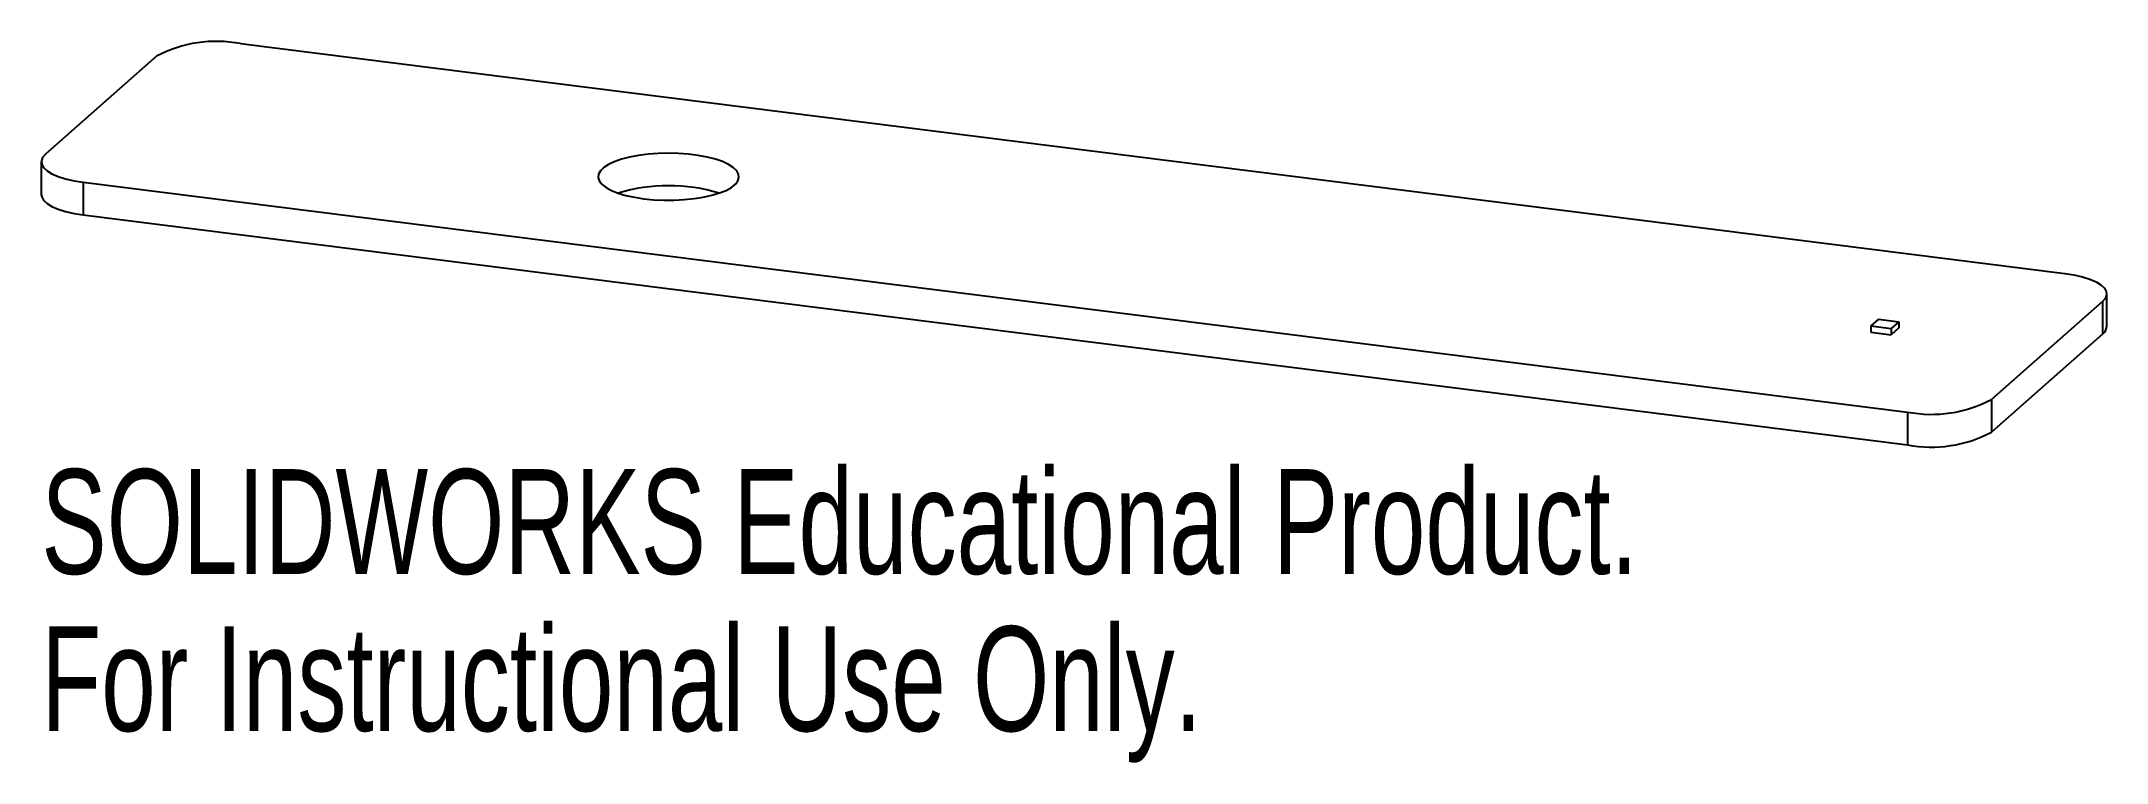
# Paper-space layout '_Dimetric' of a CAD drawing. Header units: millimetres. Extents: x -47.7 to 47.7, y -23.2 to 10.1.
import ezdxf

# ---------------------------------------------------------------- set-up
doc = ezdxf.new("R2010")
doc.units = ezdxf.units.MM
doc.styles.add('SLDTEXTSTYLE0', font='TXT', dxfattribs={"width": 0.7})

psp = doc.layouts.new('_Dimetric')

# ---------------------------------------------------------------- linework, layer by layer
at = {"color": 7, "linetype": 'Continuous', "lineweight": 25}
for p, q in [((-38.47, 10.008), (45.718, -0.599)), ((-42.337, 9.426), (-47.463, 4.905)), ((-47.657, 4.551), (-47.657, 3.043)), ((-45.718, 3.616), (38.47, -6.991)), ((-45.718, 3.616), (-45.718, 2.107)), ((-45.718, 2.107), (38.47, -8.499)), ((47.463, -1.888), (42.337, -6.409)), ((47.463, -1.888), (47.463, -3.396)), ((47.657, -3.043), (47.657, -1.534)), ((37.126, -2.708), (36.772, -3.02)), ((37.126, -2.708), (38.061, -2.826)), ((38.061, -2.826), (37.708, -3.138)), ((38.061, -2.826), (38.061, -3.109)), ((36.772, -3.02), (36.772, -3.303)), ((36.772, -3.02), (37.708, -3.138)), ((36.772, -3.303), (37.708, -3.42)), ((38.061, -3.109), (37.708, -3.42)), ((37.708, -3.138), (37.708, -3.42)), ((47.463, -3.396), (42.337, -7.917)), ((42.337, -6.409), (42.337, -7.917)), ((38.47, -6.991), (38.47, -8.499))]:
    psp.add_line(p, q, dxfattribs=at)
at = {"color": 7, "linetype": 'Continuous', "lineweight": 25, "flags": 128}
for points in [[(-47.463, 4.905), (-47.595, 4.754), (-47.654, 4.598), (-47.639, 4.442), (-47.551, 4.287), (-47.391, 4.14), (-47.164, 4.002), (-46.876, 3.878), (-46.533, 3.771), (-46.144, 3.683), (-45.718, 3.616)], [(-19.857, 2.852), (-19.402, 2.807), (-18.933, 2.785), (-18.458, 2.785), (-17.989, 2.809), (-17.535, 2.855), (-17.107, 2.923), (-16.712, 3.011), (-16.36, 3.117), (-16.058, 3.239), (-15.812, 3.374), (-15.628, 3.52), (-15.51, 3.673), (-15.46, 3.83), (-15.479, 3.988), (-15.567, 4.144), (-15.722, 4.293), (-15.941, 4.434), (-16.218, 4.562), (-16.549, 4.675), (-16.926, 4.771), (-17.34, 4.848), (-17.784, 4.904), (-18.248, 4.938), (-18.721, 4.949), (-19.194, 4.937), (-19.657, 4.902), (-20.099, 4.845), (-20.512, 4.767), (-20.887, 4.67), (-21.215, 4.555), (-21.489, 4.426), (-21.704, 4.285), (-21.856, 4.135), (-21.94, 3.98), (-21.956, 3.822), (-21.902, 3.665), (-21.78, 3.512), (-21.593, 3.366), (-21.344, 3.232), (-21.039, 3.111), (-20.684, 3.005), (-20.288, 2.919), (-19.857, 2.852)], [(-47.657, 3.043), (-47.639, 2.933), (-47.551, 2.779), (-47.391, 2.631), (-47.164, 2.494), (-46.876, 2.37), (-46.533, 2.262), (-46.144, 2.174), (-45.718, 2.107)], [(45.718, -0.599), (46.144, -0.666), (46.533, -0.754), (46.876, -0.861), (47.164, -0.985), (47.391, -1.123), (47.551, -1.27), (47.639, -1.425), (47.654, -1.581), (47.595, -1.737), (47.463, -1.888)]]:
    psp.add_lwpolyline(points, dxfattribs=at)
at = {"color": 7, "linetype": 'Continuous', "lineweight": 25}
for centre, radius, start, end in [((-39.582, 4.258), 5.856, 79.05305, 118.06139), ((-18.708, -4.72), 8.171, 73.41157, 106.58843), ((47.194, -3.019), 0.464, 305.50626, 357.04584), ((39.582, -1.241), 5.856, 259.05305, 298.06139), ((39.582, -2.75), 5.856, 259.05305, 298.06139)]:
    psp.add_arc(centre, radius, start, end, dxfattribs=at)

# ---------------------------------------------------------------- texts
at = {"color": 7, "linetype": 'Continuous', "char_height": 4.83362, "attachment_point": 1, "style": 'SLDTEXTSTYLE0'}
for s, insert in [('SOLIDWORKS Educational Product.', (-47.657, -9.625)), ('For Instructional Use Only.', (-47.657, -16.876))]:
    psp.add_mtext(s, dxfattribs=dict(at, insert=insert))

doc.saveas('drawing.dxf')
